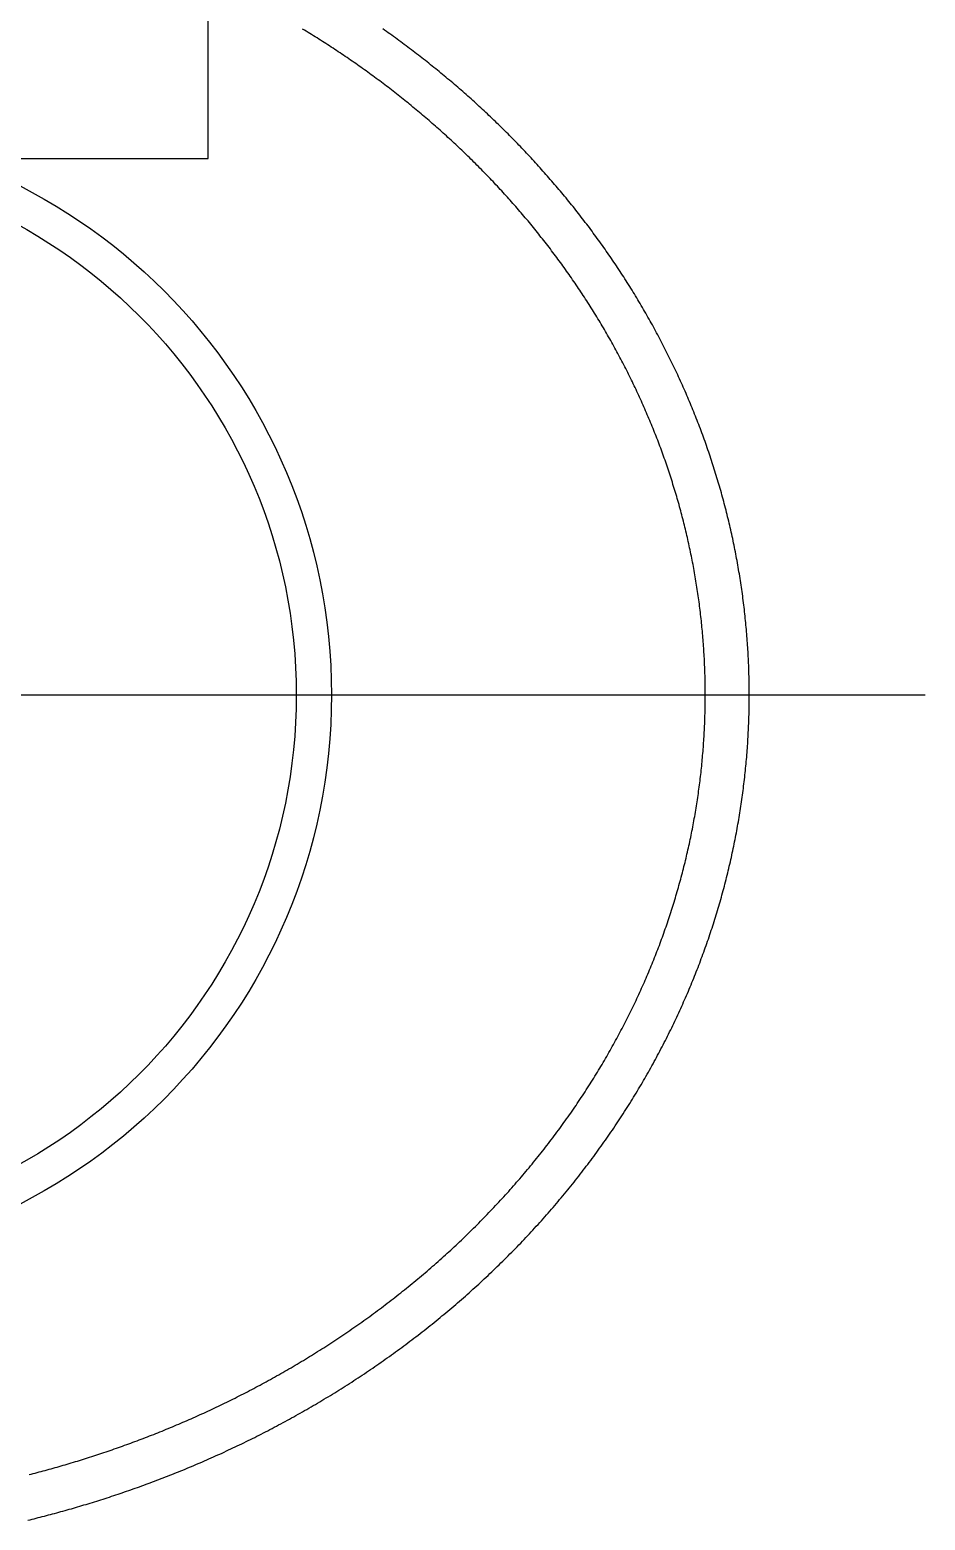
# Model space of a CAD drawing. Extents: x -34 to 70, y -34 to 28.
# Drawn here: x 59.54 to 69.72, y -9.38 to 7.56 of the extents above; entities that cross this region are included whole.
import ezdxf

# ---------------------------------------------------------------- set-up
doc = ezdxf.new("R2010")
doc.units = 0
doc.linetypes.add('CENTER', pattern=[50.8, 31.75, -6.35, 6.35, -6.35])
doc.linetypes.add('DASHED', pattern=[19.05, 12.7, -6.35])
doc.layers.get('0').update_dxf_attribs({"linetype": 'CONTINUOUS'})
doc.layers.add('CENTER', color=1, linetype='CENTER')

msp = doc.modelspace()

# ---------------------------------------------------------------- linework, layer by layer
at = {"color": 3, "linetype": 'DASHED'}
for p, q in [((61.566073, 6.1), (61.566073, 25.2)), ((51.366073, 6.1), (61.566073, 6.1))]:
    msp.add_line(p, q, dxfattribs=at)
at = {"color": 7}
for points in [[(59.516, -9.38434, 0), (59.539, -9.37869, 0), (59.5621, -9.37298, 0), (59.5853, -9.36721, 0), (59.6085, -9.36139, 0), (59.6317, -9.35551, 0), (59.655, -9.34957, 0), (59.6783, -9.34358, 0), (59.7017, -9.33753, 0), (59.7251, -9.33142, 0), (59.7485, -9.32525, 0), (59.772, -9.31903, 0), (59.7955, -9.31275, 0), (59.8191, -9.30641, 0), (59.8427, -9.30002, 0), (59.8663, -9.29356, 0), (59.8899, -9.28705, 0), (59.9136, -9.28048, 0), (59.9374, -9.27385, 0), (59.9611, -9.26716, 0), (59.9849, -9.26041, 0), (60.0087, -9.2536, 0), (60.0326, -9.24673, 0), (60.0565, -9.23981, 0), (60.0804, -9.23282, 0), (60.1043, -9.22577, 0), (60.1283, -9.21866, 0), (60.1523, -9.21149, 0), (60.1763, -9.20426, 0), (60.2004, -9.19697, 0), (60.2244, -9.18962, 0), (60.2485, -9.18221, 0), (60.2727, -9.17473, 0), (60.2968, -9.16719, 0), (60.321, -9.1596, 0), (60.3452, -9.15194, 0), (60.3694, -9.14421, 0), (60.3937, -9.13643, 0), (60.4179, -9.12858, 0), (60.4422, -9.12067, 0), (60.4665, -9.1127, 0), (60.4908, -9.10466, 0), (60.5152, -9.09656, 0), (60.5395, -9.0884, 0), (60.5639, -9.08017, 0), (60.5883, -9.07188, 0), (60.6127, -9.06352, 0), (60.6371, -9.0551, 0), (60.6616, -9.04662, 0), (60.686, -9.03807, 0), (60.7105, -9.02946, 0), (60.735, -9.02078, 0), (60.7595, -9.01205, 0), (60.784, -9.00324, 0), (60.8085, -8.99438, 0), (60.833, -8.98545, 0), (60.8576, -8.97645, 0), (60.8822, -8.9674, 0), (60.9067, -8.95827, 0), (60.9313, -8.94909, 0), (60.9559, -8.93983, 0), (60.9805, -8.93052, 0), (61.0052, -8.92114, 0), (61.0298, -8.91169, 0), (61.0544, -8.90218, 0), (61.0791, -8.8926, 0), (61.1037, -8.88296, 0), (61.1284, -8.87325, 0), (61.1531, -8.86348, 0), (61.1778, -8.85364, 0), (61.2025, -8.84373, 0), (61.2272, -8.83376, 0), (61.2519, -8.82373, 0), (61.2766, -8.81362, 0), (61.3013, -8.80345, 0), (61.3261, -8.79322, 0), (61.3508, -8.78292, 0), (61.3755, -8.77255, 0), (61.4003, -8.76211, 0), (61.425, -8.75161, 0), (61.4498, -8.74104, 0), (61.4746, -8.7304, 0), (61.4993, -8.7197, 0), (61.5241, -8.70893, 0), (61.5489, -8.69809, 0), (61.5736, -8.68718, 0), (61.5984, -8.67621, 0), (61.6232, -8.66517, 0), (61.648, -8.65406, 0), (61.6727, -8.64288, 0), (61.6975, -8.63163, 0), (61.7223, -8.62032, 0), (61.7471, -8.60893, 0), (61.7719, -8.59748, 0), (61.7967, -8.58596, 0), (61.8214, -8.57437, 0), (61.8462, -8.56271, 0), (61.871, -8.55099, 0), (61.8958, -8.53919, 0), (61.9206, -8.52732, 0), (61.9453, -8.51539, 0), (61.9701, -8.50338, 0), (61.9949, -8.49131, 0), (62.0196, -8.47916, 0), (62.0444, -8.46695, 0), (62.0691, -8.45467, 0), (62.0939, -8.44231, 0), (62.1186, -8.42989, 0), (62.1434, -8.41739, 0), (62.1681, -8.40483, 0), (62.1928, -8.39219, 0), (62.2176, -8.37948, 0), (62.2423, -8.36671, 0), (62.267, -8.35386, 0), (62.2917, -8.34094, 0), (62.3164, -8.32795, 0), (62.3411, -8.31489, 0), (62.3658, -8.30175, 0), (62.3904, -8.28855, 0), (62.4151, -8.27527, 0), (62.4397, -8.26192, 0), (62.4644, -8.2485, 0), (62.489, -8.23501, 0), (62.5136, -8.22144, 0), (62.5382, -8.20781, 0), (62.5628, -8.1941, 0), (62.5874, -8.18032, 0), (62.612, -8.16647, 0), (62.6365, -8.15255, 0), (62.661, -8.13856, 0), (62.6856, -8.12449, 0), (62.7101, -8.11036, 0), (62.7345, -8.09615, 0), (62.759, -8.08187, 0), (62.7835, -8.06753, 0), (62.8079, -8.05311, 0), (62.8323, -8.03862, 0), (62.8567, -8.02406, 0), (62.8811, -8.00943, 0), (62.9054, -7.99473, 0), (62.9298, -7.97996, 0), (62.9541, -7.96512, 0), (62.9784, -7.95021, 0), (63.0027, -7.93523, 0), (63.0269, -7.92018, 0), (63.0511, -7.90506, 0), (63.0753, -7.88987, 0), (63.0995, -7.87461, 0), (63.1237, -7.85928, 0), (63.1478, -7.84388, 0), (63.1719, -7.82841, 0), (63.196, -7.81288, 0), (63.22, -7.79727, 0), (63.2441, -7.78159, 0), (63.2681, -7.76585, 0), (63.292, -7.75004, 0), (63.316, -7.73416, 0), (63.3399, -7.71821, 0), (63.3638, -7.70219, 0), (63.3876, -7.6861, 0), (63.4115, -7.66994, 0), (63.4352, -7.65372, 0), (63.459, -7.63743, 0), (63.4827, -7.62107, 0), (63.5064, -7.60464, 0), (63.5301, -7.58814, 0), (63.5537, -7.57158, 0), (63.5773, -7.55495, 0), (63.6009, -7.53825, 0), (63.6244, -7.52148, 0), (63.6479, -7.50465, 0), (63.6714, -7.48774, 0), (63.6948, -7.47077, 0), (63.7182, -7.45374, 0), (63.7415, -7.43663, 0), (63.7649, -7.41946, 0), (63.7881, -7.40223, 0), (63.8114, -7.38492, 0), (63.8346, -7.36755, 0), (63.8577, -7.35011, 0), (63.8808, -7.33261, 0), (63.9039, -7.31504, 0), (63.9269, -7.2974, 0), (63.9499, -7.2797, 0), (63.9729, -7.26193, 0), (63.9958, -7.24409, 0), (64.0187, -7.22619, 0), (64.0415, -7.20822, 0), (64.0643, -7.19019, 0), (64.087, -7.17209, 0), (64.1097, -7.15393, 0), (64.1323, -7.1357, 0), (64.1549, -7.11741, 0), (64.1775, -7.09905, 0), (64.2, -7.08063, 0), (64.2224, -7.06215, 0), (64.2449, -7.04361, 0), (64.2672, -7.025, 0), (64.2895, -7.00633, 0), (64.3118, -6.9876, 0), (64.334, -6.9688, 0), (64.3562, -6.94995, 0), (64.3783, -6.93103, 0), (64.4003, -6.91205, 0), (64.4224, -6.89302, 0), (64.4443, -6.87392, 0), (64.4662, -6.85476, 0), (64.4881, -6.83554, 0), (64.5099, -6.81626, 0), (64.5316, -6.79693, 0), (64.5533, -6.77753, 0), (64.575, -6.75808, 0), (64.5966, -6.73856, 0), (64.6181, -6.71899, 0), (64.6396, -6.69936, 0), (64.661, -6.67968, 0), (64.6823, -6.65993, 0), (64.7037, -6.64013, 0), (64.7249, -6.62028, 0), (64.7461, -6.60037, 0), (64.7672, -6.5804, 0), (64.7883, -6.56037, 0), (64.8093, -6.54029, 0), (64.8303, -6.52016, 0), (64.8512, -6.49997, 0), (64.872, -6.47972, 0), (64.8928, -6.45943, 0), (64.9135, -6.43907, 0), (64.9342, -6.41867, 0), (64.9548, -6.39821, 0), (64.9753, -6.3777, 0), (64.9958, -6.35713, 0), (65.0162, -6.33651, 0), (65.0366, -6.31584, 0), (65.0568, -6.29512, 0), (65.0771, -6.27435, 0), (65.0972, -6.25353, 0), (65.1173, -6.23265, 0), (65.1373, -6.21172, 0), (65.1573, -6.19075, 0), (65.1772, -6.16972, 0), (65.197, -6.14864, 0), (65.2167, -6.12752, 0), (65.2364, -6.10634, 0), (65.2561, -6.08512, 0), (65.2756, -6.06385, 0), (65.2951, -6.04253, 0), (65.3145, -6.02116, 0), (65.3339, -5.99974, 0), (65.3531, -5.97828, 0), (65.3723, -5.95677, 0), (65.3915, -5.93522, 0), (65.4105, -5.91362, 0), (65.4295, -5.89197, 0), (65.4484, -5.87029, 0), (65.4673, -5.84855, 0), (65.4861, -5.82678, 0), (65.5048, -5.80496, 0), (65.5234, -5.7831, 0), (65.542, -5.7612, 0), (65.5604, -5.73925, 0), (65.5789, -5.71726, 0), (65.5972, -5.69524, 0), (65.6155, -5.67317, 0), (65.6336, -5.65106, 0), (65.6518, -5.62891, 0), (65.6698, -5.60672, 0), (65.6878, -5.58449, 0), (65.7057, -5.56223, 0), (65.7235, -5.53992, 0), (65.7412, -5.51758, 0), (65.7589, -5.4952, 0), (65.7765, -5.47278, 0), (65.794, -5.45033, 0), (65.8115, -5.42784, 0), (65.8288, -5.40531, 0), (65.8461, -5.38275, 0), (65.8633, -5.36015, 0), (65.8805, -5.33752, 0), (65.8975, -5.31485, 0), (65.9145, -5.29215, 0), (65.9314, -5.26942, 0), (65.9482, -5.24665, 0), (65.965, -5.22385, 0), (65.9816, -5.20102, 0), (65.9982, -5.17816, 0), (66.0147, -5.15526, 0), (66.0312, -5.13234, 0), (66.0475, -5.10938, 0), (66.0638, -5.08639, 0), (66.08, -5.06338, 0), (66.0961, -5.04033, 0), (66.1122, -5.01725, 0), (66.1281, -4.99415, 0), (66.144, -4.97102, 0), (66.1598, -4.94786, 0), (66.1755, -4.92467, 0), (66.1911, -4.90145, 0), (66.2067, -4.87821, 0), (66.2222, -4.85494, 0), (66.2376, -4.83165, 0), (66.2529, -4.80833, 0), (66.2681, -4.78498, 0), (66.2832, -4.76161, 0), (66.2983, -4.73822, 0), (66.3133, -4.7148, 0), (66.3282, -4.69136, 0), (66.343, -4.66789, 0), (66.3577, -4.6444, 0), (66.3724, -4.62089, 0), (66.3869, -4.59735, 0), (66.4014, -4.57378, 0), (66.4158, -4.5502, 0), (66.4302, -4.52658, 0), (66.4444, -4.50295, 0), (66.4586, -4.47929, 0), (66.4727, -4.45561, 0), (66.4867, -4.4319, 0), (66.5006, -4.40817, 0), (66.5144, -4.38442, 0), (66.5282, -4.36065, 0), (66.5419, -4.33685, 0), (66.5555, -4.31303, 0), (66.569, -4.28919, 0), (66.5824, -4.26533, 0), (66.5958, -4.24145, 0), (66.6091, -4.21754, 0), (66.6223, -4.19361, 0), (66.6354, -4.16967, 0), (66.6484, -4.1457, 0), (66.6614, -4.12171, 0), (66.6743, -4.0977, 0), (66.6871, -4.07366, 0), (66.6998, -4.04961, 0), (66.7124, -4.02554, 0), (66.725, -4.00145, 0), (66.7375, -3.97734, 0), (66.7499, -3.95321, 0), (66.7622, -3.92905, 0), (66.7744, -3.90488, 0), (66.7866, -3.8807, 0), (66.7986, -3.85649, 0), (66.8106, -3.83226, 0), (66.8225, -3.80801, 0), (66.8344, -3.78375, 0), (66.8461, -3.75947, 0), (66.8578, -3.73517, 0), (66.8694, -3.71085, 0), (66.8809, -3.68651, 0), (66.8923, -3.66216, 0), (66.9037, -3.63779, 0), (66.915, -3.6134, 0), (66.9262, -3.58899, 0), (66.9373, -3.56457, 0), (66.9483, -3.54013, 0), (66.9593, -3.51568, 0), (66.9701, -3.4912, 0), (66.9809, -3.46671, 0), (66.9916, -3.44221, 0), (67.0023, -3.41769, 0), (67.0128, -3.39315, 0), (67.0233, -3.3686, 0), (67.0337, -3.34404, 0), (67.044, -3.31945, 0), (67.0542, -3.29486, 0), (67.0644, -3.27024, 0), (67.0745, -3.24562, 0), (67.0845, -3.22098, 0), (67.0944, -3.19632, 0), (67.1042, -3.17165, 0), (67.114, -3.14697, 0), (67.1236, -3.12227, 0), (67.1332, -3.09756, 0), (67.1427, -3.07283, 0), (67.1522, -3.0481, 0), (67.1615, -3.02334, 0), (67.1708, -2.99858, 0), (67.18, -2.9738, 0), (67.1891, -2.94901, 0), (67.1982, -2.9242, 0), (67.2071, -2.89939, 0), (67.216, -2.87456, 0), (67.2248, -2.84972, 0), (67.2335, -2.82486, 0), (67.2422, -2.8, 0), (67.2508, -2.77512, 0), (67.2592, -2.75023, 0), (67.2676, -2.72532, 0), (67.276, -2.70041, 0), (67.2842, -2.67548, 0), (67.2924, -2.65055, 0), (67.3005, -2.6256, 0), (67.3085, -2.60064, 0), (67.3164, -2.57567, 0), (67.3243, -2.55069, 0), (67.3321, -2.5257, 0), (67.3398, -2.5007, 0), (67.3474, -2.47568, 0), (67.3549, -2.45066, 0), (67.3624, -2.42563, 0), (67.3698, -2.40058, 0), (67.3771, -2.37553, 0), (67.3843, -2.35047, 0), (67.3914, -2.3254, 0), (67.3985, -2.30031, 0), (67.4055, -2.27522, 0), (67.4124, -2.25012, 0), (67.4192, -2.22501, 0), (67.426, -2.1999, 0), (67.4326, -2.17477, 0), (67.4392, -2.14963, 0), (67.4458, -2.12449, 0), (67.4522, -2.09934, 0), (67.4586, -2.07418, 0), (67.4648, -2.04901, 0), (67.471, -2.02383, 0), (67.4772, -1.99864, 0), (67.4832, -1.97345, 0), (67.4892, -1.94825, 0), (67.4951, -1.92304, 0), (67.5009, -1.89783, 0), (67.5066, -1.87261, 0), (67.5123, -1.84738, 0), (67.5179, -1.82214, 0), (67.5234, -1.7969, 0), (67.5288, -1.77165, 0), (67.5341, -1.7464, 0), (67.5394, -1.72113, 0), (67.5446, -1.69586, 0), (67.5497, -1.67059, 0), (67.5547, -1.64531, 0), (67.5597, -1.62002, 0), (67.5646, -1.59473, 0), (67.5694, -1.56943, 0), (67.5741, -1.54413, 0), (67.5787, -1.51882, 0), (67.5833, -1.4935, 0), (67.5878, -1.46818, 0), (67.5922, -1.44286, 0), (67.5965, -1.41752, 0), (67.6008, -1.39219, 0), (67.605, -1.36685, 0), (67.6091, -1.3415, 0), (67.6131, -1.31615, 0), (67.6171, -1.29079, 0), (67.6209, -1.26543, 0), (67.6247, -1.24007, 0), (67.6284, -1.2147, 0), (67.6321, -1.18932, 0), (67.6356, -1.16394, 0), (67.6391, -1.13856, 0), (67.6425, -1.11318, 0), (67.6459, -1.08778, 0), (67.6491, -1.06239, 0), (67.6523, -1.03699, 0), (67.6554, -1.01159, 0), (67.6584, -0.986185, 0), (67.6613, -0.960777, 0), (67.6642, -0.935365, 0), (67.667, -0.909949, 0), (67.6697, -0.884531, 0), (67.6723, -0.859109, 0), (67.6749, -0.833684, 0), (67.6774, -0.808257, 0), (67.6798, -0.782826, 0), (67.6821, -0.757393, 0), (67.6843, -0.731958, 0), (67.6865, -0.70652, 0), (67.6886, -0.681079, 0), (67.6906, -0.655637, 0), (67.6926, -0.630192, 0), (67.6944, -0.604745, 0), (67.6962, -0.579296, 0), (67.6979, -0.553845, 0), (67.6995, -0.528392, 0), (67.7011, -0.502937, 0), (67.7026, -0.477481, 0), (67.704, -0.452024, 0), (67.7053, -0.426565, 0), (67.7066, -0.401104, 0), (67.7077, -0.375643, 0), (67.7088, -0.35018, 0), (67.7098, -0.324717, 0), (67.7108, -0.299252, 0), (67.7116, -0.273787, 0), (67.7124, -0.248321, 0), (67.7131, -0.222854, 0), (67.7138, -0.197386, 0), (67.7143, -0.171917, 0), (67.7148, -0.146446, 0), (67.7152, -0.120975, 0), (67.7155, -0.095502, 0), (67.7158, -0.070029, 0), (67.7159, -0.044556, 0), (67.716, -0.019082, 0), (67.7161, 0.006392, 0), (67.716, 0.031865, 0), (67.7159, 0.057339, 0), (67.7157, 0.082812, 0), (67.7154, 0.108284, 0), (67.715, 0.133755, 0), (67.7146, 0.159225, 0), (67.714, 0.184694, 0), (67.7134, 0.210162, 0), (67.7128, 0.235628, 0), (67.712, 0.261091, 0), (67.7112, 0.286553, 0), (67.7103, 0.312013, 0), (67.7093, 0.33747, 0), (67.7083, 0.362925, 0), (67.7071, 0.388377, 0), (67.7059, 0.413826, 0), (67.7046, 0.439271, 0), (67.7033, 0.464713, 0), (67.7018, 0.490152, 0), (67.7003, 0.515587, 0), (67.6987, 0.541018, 0), (67.697, 0.566444, 0), (67.6953, 0.591867, 0), (67.6935, 0.617285, 0), (67.6916, 0.642698, 0), (67.6896, 0.668106, 0), (67.6876, 0.693509, 0), (67.6854, 0.718907, 0), (67.6832, 0.744299, 0), (67.6809, 0.769686, 0), (67.6786, 0.795066, 0), (67.6761, 0.820441, 0), (67.6736, 0.845809, 0), (67.6711, 0.871171, 0), (67.6684, 0.896526, 0), (67.6657, 0.921874, 0), (67.6628, 0.947216, 0), (67.66, 0.97255, 0), (67.657, 0.997876, 0), (67.6539, 1.0232, 0), (67.6508, 1.04851, 0), (67.6476, 1.07381, 0), (67.6444, 1.0991, 0), (67.641, 1.12439, 0), (67.6376, 1.14967, 0), (67.6341, 1.17494, 0), (67.6305, 1.2002, 0), (67.6269, 1.22545, 0), (67.6231, 1.25069, 0), (67.6193, 1.27592, 0), (67.6154, 1.30115, 0), (67.6115, 1.32636, 0), (67.6075, 1.35156, 0), (67.6033, 1.37675, 0), (67.5992, 1.40193, 0), (67.5949, 1.4271, 0), (67.5906, 1.45226, 0), (67.5862, 1.47741, 0), (67.5817, 1.50254, 0), (67.5771, 1.52766, 0), (67.5725, 1.55277, 0), (67.5678, 1.57787, 0), (67.563, 1.60295, 0), (67.5581, 1.62802, 0), (67.5532, 1.65308, 0), (67.5482, 1.67812, 0), (67.5431, 1.70315, 0), (67.5379, 1.72817, 0), (67.5327, 1.75317, 0), (67.5274, 1.77816, 0), (67.522, 1.80313, 0), (67.5165, 1.82809, 0), (67.511, 1.85303, 0), (67.5054, 1.87796, 0), (67.4997, 1.90287, 0), (67.4939, 1.92776, 0), (67.4881, 1.95264, 0), (67.4822, 1.97751, 0), (67.4762, 2.00235, 0), (67.4702, 2.02718, 0), (67.464, 2.05199, 0), (67.4578, 2.07679, 0), (67.4516, 2.10156, 0), (67.4452, 2.12632, 0), (67.4388, 2.15106, 0), (67.4323, 2.17579, 0), (67.4258, 2.20049, 0), (67.4191, 2.22517, 0), (67.4124, 2.24984, 0), (67.4056, 2.27449, 0), (67.3988, 2.29911, 0), (67.3918, 2.32372, 0), (67.3848, 2.34831, 0), (67.3778, 2.37288, 0), (67.3706, 2.39743, 0), (67.3634, 2.42195, 0), (67.3561, 2.44646, 0), (67.3488, 2.47094, 0), (67.3413, 2.49541, 0), (67.3338, 2.51985, 0), (67.3263, 2.54427, 0), (67.3186, 2.56866, 0), (67.3109, 2.59304, 0), (67.3031, 2.61739, 0), (67.2952, 2.64172, 0), (67.2873, 2.66603, 0), (67.2793, 2.69031, 0), (67.2712, 2.71457, 0), (67.2631, 2.73881, 0), (67.2549, 2.76302, 0), (67.2466, 2.78721, 0), (67.2382, 2.81137, 0), (67.2298, 2.83551, 0), (67.2213, 2.85963, 0), (67.2128, 2.88372, 0), (67.2041, 2.90778, 0), (67.1954, 2.93182, 0), (67.1866, 2.95583, 0), (67.1778, 2.97982, 0), (67.1689, 3.00377, 0), (67.1599, 3.02771, 0), (67.1508, 3.05161, 0), (67.1417, 3.07549, 0), (67.1325, 3.09934, 0), (67.1233, 3.12317, 0), (67.1139, 3.14696, 0), (67.1045, 3.17073, 0), (67.0951, 3.19447, 0), (67.0855, 3.21819, 0), (67.076, 3.24187, 0), (67.0663, 3.26553, 0), (67.0566, 3.28915, 0), (67.0468, 3.31275, 0), (67.0369, 3.33632, 0), (67.027, 3.35986, 0), (67.017, 3.38337, 0), (67.0069, 3.40685, 0), (66.9968, 3.4303, 0), (66.9866, 3.45372, 0), (66.9763, 3.47711, 0), (66.966, 3.50047, 0), (66.9556, 3.52379, 0), (66.9451, 3.54709, 0), (66.9346, 3.57036, 0), (66.924, 3.59359, 0), (66.9133, 3.6168, 0), (66.9026, 3.63997, 0), (66.8918, 3.66311, 0), (66.881, 3.68621, 0), (66.8701, 3.70929, 0), (66.8591, 3.73233, 0), (66.8481, 3.75534, 0), (66.837, 3.77832, 0), (66.8258, 3.80126, 0), (66.8146, 3.82417, 0), (66.8033, 3.84705, 0), (66.7919, 3.86989, 0), (66.7805, 3.8927, 0), (66.769, 3.91547, 0), (66.7575, 3.93821, 0), (66.7459, 3.96092, 0), (66.7342, 3.98359, 0), (66.7225, 4.00622, 0), (66.7107, 4.02882, 0), (66.6988, 4.05139, 0), (66.6869, 4.07392, 0), (66.6749, 4.09641, 0), (66.6629, 4.11887, 0), (66.6508, 4.14129, 0), (66.6387, 4.16368, 0), (66.6264, 4.18603, 0), (66.6142, 4.20834, 0), (66.6018, 4.23062, 0), (66.5894, 4.25285, 0), (66.577, 4.27505, 0), (66.5645, 4.29722, 0), (66.5519, 4.31934, 0), (66.5393, 4.34143, 0), (66.5266, 4.36348, 0), (66.5138, 4.38549, 0), (66.501, 4.40746, 0), (66.4881, 4.42939, 0), (66.4752, 4.45128, 0), (66.4622, 4.47313, 0), (66.4492, 4.49495, 0), (66.4361, 4.51672, 0), (66.423, 4.53846, 0), (66.4098, 4.56016, 0), (66.3965, 4.58181, 0), (66.3832, 4.60343, 0), (66.3698, 4.62501, 0), (66.3564, 4.64655, 0), (66.3429, 4.66805, 0), (66.3293, 4.68951, 0), (66.3157, 4.71093, 0), (66.3021, 4.73231, 0), (66.2884, 4.75365, 0), (66.2746, 4.77495, 0), (66.2608, 4.79621, 0), (66.2469, 4.81743, 0), (66.233, 4.83861, 0), (66.219, 4.85975, 0), (66.205, 4.88085, 0), (66.1909, 4.9019, 0), (66.1767, 4.92292, 0), (66.1625, 4.9439, 0), (66.1483, 4.96484, 0), (66.134, 4.98573, 0), (66.1196, 5.00659, 0), (66.1052, 5.0274, 0), (66.0907, 5.04818, 0), (66.0762, 5.06891, 0), (66.0616, 5.0896, 0), (66.047, 5.11025, 0), (66.0323, 5.13086, 0), (66.0176, 5.15143, 0), (66.0028, 5.17196, 0), (65.988, 5.19245, 0), (65.9731, 5.21289, 0), (65.9582, 5.23329, 0), (65.9432, 5.25365, 0), (65.9281, 5.27397, 0), (65.9131, 5.29425, 0), (65.8979, 5.31449, 0), (65.8827, 5.33468, 0), (65.8675, 5.35484, 0), (65.8522, 5.37495, 0), (65.8369, 5.39501, 0), (65.8215, 5.41504, 0), (65.806, 5.43502, 0), (65.7905, 5.45497, 0), (65.775, 5.47487, 0), (65.7594, 5.49472, 0), (65.7438, 5.51454, 0), (65.7281, 5.53431, 0), (65.7123, 5.55404, 0), (65.6966, 5.57372, 0), (65.6807, 5.59337, 0), (65.6648, 5.61297, 0), (65.6489, 5.63253, 0), (65.6329, 5.65204, 0), (65.6169, 5.67152, 0), (65.6008, 5.69095, 0), (65.5847, 5.71034, 0), (65.5685, 5.72968, 0), (65.5523, 5.74898, 0), (65.5361, 5.76825, 0), (65.5197, 5.78746, 0), (65.5034, 5.80664, 0), (65.487, 5.82577, 0), (65.4705, 5.84486, 0), (65.454, 5.86391, 0), (65.4375, 5.88292, 0), (65.4209, 5.90188, 0), (65.4042, 5.9208, 0), (65.3875, 5.93968, 0), (65.3708, 5.95851, 0), (65.354, 5.9773, 0), (65.3372, 5.99605, 0), (65.3203, 6.01475, 0), (65.3034, 6.03341, 0), (65.2864, 6.05203, 0), (65.2694, 6.07061, 0), (65.2524, 6.08914, 0), (65.2353, 6.10763, 0), (65.2181, 6.12607, 0), (65.2009, 6.14448, 0), (65.1837, 6.16284, 0), (65.1664, 6.18115, 0), (65.1491, 6.19942, 0), (65.1317, 6.21765, 0), (65.1143, 6.23584, 0), (65.0968, 6.25398, 0), (65.0793, 6.27208, 0), (65.0618, 6.29013, 0), (65.0442, 6.30814, 0), (65.0266, 6.32611, 0), (65.0089, 6.34403, 0), (64.9912, 6.36191, 0), (64.9734, 6.37975, 0), (64.9556, 6.39754, 0), (64.9377, 6.41529, 0), (64.9198, 6.43299, 0), (64.9019, 6.45065, 0), (64.8839, 6.46826, 0), (64.8659, 6.48584, 0), (64.8479, 6.50336, 0), (64.8297, 6.52085, 0), (64.8116, 6.53828, 0), (64.7934, 6.55568, 0), (64.7752, 6.57303, 0), (64.7569, 6.59034, 0), (64.7386, 6.6076, 0), (64.7203, 6.62481, 0), (64.7019, 6.64199, 0), (64.6834, 6.65911, 0), (64.6649, 6.6762, 0), (64.6464, 6.69324, 0), (64.6279, 6.71023, 0), (64.6093, 6.72718, 0), (64.5906, 6.74409, 0), (64.572, 6.76095, 0), (64.5532, 6.77776, 0), (64.5345, 6.79453, 0), (64.5157, 6.81126, 0), (64.4969, 6.82794, 0), (64.478, 6.84457, 0), (64.4591, 6.86116, 0), (64.4401, 6.87771, 0), (64.4211, 6.89421, 0), (64.4021, 6.91067, 0), (64.383, 6.92708, 0), (64.3639, 6.94344, 0), (64.3448, 6.95976, 0), (64.3256, 6.97603, 0), (64.3063, 6.99226, 0), (64.2871, 7.00844, 0), (64.2678, 7.02458, 0), (64.2484, 7.04067, 0), (64.2291, 7.05672, 0), (64.2097, 7.07272, 0), (64.1902, 7.08868, 0), (64.1707, 7.10459, 0), (64.1512, 7.12045, 0), (64.1316, 7.13627, 0), (64.112, 7.15204, 0), (64.0924, 7.16777, 0), (64.0727, 7.18345, 0), (64.053, 7.19908, 0), (64.0333, 7.21467, 0), (64.0135, 7.23021, 0), (63.9937, 7.24571, 0), (63.9739, 7.26116, 0), (63.954, 7.27656, 0), (63.9341, 7.29192, 0), (63.9141, 7.30723, 0), (63.8941, 7.3225, 0), (63.8741, 7.33772, 0), (63.854, 7.35289, 0), (63.8339, 7.36802, 0), (63.8138, 7.3831, 0), (63.7937, 7.39813, 0), (63.7735, 7.41312, 0), (63.7532, 7.42806, 0), (63.733, 7.44296, 0), (63.7127, 7.45781, 0), (63.6924, 7.47261, 0), (63.672, 7.48736, 0), (63.6516, 7.50207, 0), (63.6312, 7.51673, 0), (63.6107, 7.53135, 0), (63.5902, 7.54591, 0), (63.5697, 7.56044, 0), (63.5491, 7.57491, 0)], [(59.5309, -8.86522, 0), (59.5533, -8.85947, 0), (59.5758, -8.85366, 0), (59.5982, -8.84779, 0), (59.6207, -8.84187, 0), (59.6433, -8.8359, 0), (59.6659, -8.82987, 0), (59.6885, -8.82378, 0), (59.7111, -8.81764, 0), (59.7338, -8.81145, 0), (59.7565, -8.80519, 0), (59.7793, -8.79888, 0), (59.802, -8.79252, 0), (59.8248, -8.7861, 0), (59.8477, -8.77962, 0), (59.8706, -8.77308, 0), (59.8935, -8.76649, 0), (59.9164, -8.75984, 0), (59.9393, -8.75313, 0), (59.9623, -8.74636, 0), (59.9853, -8.73954, 0), (60.0084, -8.73266, 0), (60.0314, -8.72572, 0), (60.0545, -8.71872, 0), (60.0776, -8.71167, 0), (60.1008, -8.70455, 0), (60.1239, -8.69738, 0), (60.1471, -8.69014, 0), (60.1703, -8.68285, 0), (60.1935, -8.6755, 0), (60.2168, -8.66809, 0), (60.24, -8.66062, 0), (60.2633, -8.65309, 0), (60.2866, -8.6455, 0), (60.3099, -8.63785, 0), (60.3333, -8.63013, 0), (60.3566, -8.62236, 0), (60.38, -8.61453, 0), (60.4034, -8.60663, 0), (60.4268, -8.59868, 0), (60.4502, -8.59066, 0), (60.4736, -8.58258, 0), (60.4971, -8.57444, 0), (60.5206, -8.56624, 0), (60.544, -8.55798, 0), (60.5675, -8.54966, 0), (60.591, -8.54128, 0), (60.6145, -8.53283, 0), (60.6381, -8.52433, 0), (60.6616, -8.51576, 0), (60.6851, -8.50714, 0), (60.7087, -8.49845, 0), (60.7323, -8.4897, 0), (60.7559, -8.48089, 0), (60.7795, -8.47201, 0), (60.8031, -8.46308, 0), (60.8267, -8.45408, 0), (60.8503, -8.44502, 0), (60.8739, -8.4359, 0), (60.8976, -8.42672, 0), (60.9212, -8.41747, 0), (60.9449, -8.40816, 0), (60.9685, -8.39879, 0), (60.9922, -8.38936, 0), (61.0159, -8.37986, 0), (61.0396, -8.3703, 0), (61.0633, -8.36068, 0), (61.0869, -8.35099, 0), (61.1106, -8.34124, 0), (61.1344, -8.33143, 0), (61.1581, -8.32155, 0), (61.1818, -8.31161, 0), (61.2055, -8.30161, 0), (61.2292, -8.29154, 0), (61.253, -8.28141, 0), (61.2767, -8.27122, 0), (61.3004, -8.26096, 0), (61.3242, -8.25063, 0), (61.3479, -8.24025, 0), (61.3716, -8.22979, 0), (61.3954, -8.21928, 0), (61.4191, -8.2087, 0), (61.4429, -8.19805, 0), (61.4666, -8.18734, 0), (61.4904, -8.17656, 0), (61.5141, -8.16572, 0), (61.5379, -8.15482, 0), (61.5616, -8.14384, 0), (61.5853, -8.13281, 0), (61.6091, -8.12171, 0), (61.6328, -8.11054, 0), (61.6566, -8.0993, 0), (61.6803, -8.088, 0), (61.704, -8.07664, 0), (61.7278, -8.06521, 0), (61.7515, -8.05371, 0), (61.7752, -8.04214, 0), (61.7989, -8.03051, 0), (61.8226, -8.01882, 0), (61.8463, -8.00705, 0), (61.87, -7.99522, 0), (61.8937, -7.98333, 0), (61.9174, -7.97136, 0), (61.9411, -7.95933, 0), (61.9648, -7.94723, 0), (61.9885, -7.93507, 0), (62.0121, -7.92284, 0), (62.0358, -7.91053, 0), (62.0594, -7.89817, 0), (62.0831, -7.88573, 0), (62.1067, -7.87323, 0), (62.1303, -7.86066, 0), (62.1539, -7.84802, 0), (62.1775, -7.83531, 0), (62.2011, -7.82254, 0), (62.2247, -7.80969, 0), (62.2483, -7.79678, 0), (62.2718, -7.7838, 0), (62.2954, -7.77075, 0), (62.3189, -7.75763, 0), (62.3424, -7.74445, 0), (62.3659, -7.7312, 0), (62.3894, -7.71788, 0), (62.4129, -7.70449, 0), (62.4363, -7.69104, 0), (62.4598, -7.67752, 0), (62.4832, -7.66393, 0), (62.5066, -7.65027, 0), (62.53, -7.63655, 0), (62.5533, -7.62276, 0), (62.5767, -7.6089, 0), (62.6, -7.59498, 0), (62.6233, -7.58099, 0), (62.6466, -7.56693, 0), (62.6699, -7.5528, 0), (62.6931, -7.53861, 0), (62.7164, -7.52436, 0), (62.7396, -7.51004, 0), (62.7628, -7.49565, 0), (62.7859, -7.48119, 0), (62.8091, -7.46667, 0), (62.8322, -7.45208, 0), (62.8553, -7.43743, 0), (62.8783, -7.42271, 0), (62.9014, -7.40793, 0), (62.9244, -7.39308, 0), (62.9474, -7.37817, 0), (62.9703, -7.36319, 0), (62.9933, -7.34814, 0), (63.0162, -7.33303, 0), (63.039, -7.31786, 0), (63.0619, -7.30262, 0), (63.0847, -7.28732, 0), (63.1075, -7.27195, 0), (63.1303, -7.25651, 0), (63.153, -7.24102, 0), (63.1757, -7.22545, 0), (63.1983, -7.20983, 0), (63.221, -7.19414, 0), (63.2436, -7.17838, 0), (63.2662, -7.16256, 0), (63.2887, -7.14668, 0), (63.3112, -7.13073, 0), (63.3337, -7.11472, 0), (63.3561, -7.09865, 0), (63.3785, -7.08251, 0), (63.4009, -7.06631, 0), (63.4232, -7.05005, 0), (63.4455, -7.03372, 0), (63.4677, -7.01733, 0), (63.4899, -7.00088, 0), (63.5121, -6.98436, 0), (63.5343, -6.96778, 0), (63.5564, -6.95114, 0), (63.5784, -6.93444, 0), (63.6004, -6.91767, 0), (63.6224, -6.90084, 0), (63.6444, -6.88395, 0), (63.6663, -6.86699, 0), (63.6881, -6.84998, 0), (63.7099, -6.8329, 0), (63.7317, -6.81576, 0), (63.7534, -6.79856, 0), (63.7751, -6.7813, 0), (63.7967, -6.76397, 0), (63.8183, -6.74659, 0), (63.8399, -6.72915, 0), (63.8614, -6.71164, 0), (63.8829, -6.69408, 0), (63.9043, -6.67646, 0), (63.9256, -6.65878, 0), (63.9469, -6.64104, 0), (63.9682, -6.62324, 0), (63.9894, -6.60538, 0), (64.0106, -6.58747, 0), (64.0317, -6.56949, 0), (64.0528, -6.55146, 0), (64.0738, -6.53338, 0), (64.0948, -6.51523, 0), (64.1157, -6.49703, 0), (64.1366, -6.47878, 0), (64.1574, -6.46047, 0), (64.1782, -6.4421, 0), (64.1989, -6.42367, 0), (64.2196, -6.4052, 0), (64.2402, -6.38666, 0), (64.2608, -6.36808, 0), (64.2813, -6.34944, 0), (64.3018, -6.33074, 0), (64.3222, -6.31199, 0), (64.3425, -6.29319, 0), (64.3628, -6.27434, 0), (64.383, -6.25543, 0), (64.4032, -6.23647, 0), (64.4233, -6.21746, 0), (64.4434, -6.19839, 0), (64.4634, -6.17928, 0), (64.4834, -6.16011, 0), (64.5033, -6.14089, 0), (64.5231, -6.12162, 0), (64.5429, -6.1023, 0), (64.5626, -6.08293, 0), (64.5823, -6.06351, 0), (64.6019, -6.04404, 0), (64.6214, -6.02453, 0), (64.6409, -6.00496, 0), (64.6603, -5.98534, 0), (64.6796, -5.96568, 0), (64.6989, -5.94597, 0), (64.7182, -5.92621, 0), (64.7373, -5.9064, 0), (64.7565, -5.88654, 0), (64.7755, -5.86664, 0), (64.7945, -5.84669, 0), (64.8134, -5.8267, 0), (64.8322, -5.80666, 0), (64.851, -5.78657, 0), (64.8697, -5.76644, 0), (64.8884, -5.74626, 0), (64.907, -5.72604, 0), (64.9255, -5.70577, 0), (64.944, -5.68546, 0), (64.9624, -5.6651, 0), (64.9807, -5.6447, 0), (64.9989, -5.62426, 0), (65.0171, -5.60378, 0), (65.0352, -5.58326, 0), (65.0533, -5.56269, 0), (65.0712, -5.54209, 0), (65.0891, -5.52144, 0), (65.107, -5.50075, 0), (65.1247, -5.48003, 0), (65.1424, -5.45926, 0), (65.1601, -5.43846, 0), (65.1776, -5.41761, 0), (65.1951, -5.39673, 0), (65.2125, -5.37582, 0), (65.2299, -5.35486, 0), (65.2471, -5.33387, 0), (65.2643, -5.31284, 0), (65.2815, -5.29177, 0), (65.2985, -5.27067, 0), (65.3155, -5.24953, 0), (65.3324, -5.22836, 0), (65.3493, -5.20715, 0), (65.366, -5.18591, 0), (65.3827, -5.16464, 0), (65.3994, -5.14333, 0), (65.4159, -5.12199, 0), (65.4324, -5.10061, 0), (65.4488, -5.07921, 0), (65.4651, -5.05777, 0), (65.4814, -5.0363, 0), (65.4976, -5.0148, 0), (65.5137, -4.99326, 0), (65.5297, -4.9717, 0), (65.5457, -4.95011, 0), (65.5616, -4.92848, 0), (65.5774, -4.90683, 0), (65.5931, -4.88515, 0), (65.6088, -4.86344, 0), (65.6243, -4.8417, 0), (65.6398, -4.81994, 0), (65.6553, -4.79814, 0), (65.6706, -4.77632, 0), (65.6859, -4.75448, 0), (65.7011, -4.7326, 0), (65.7162, -4.7107, 0), (65.7313, -4.68878, 0), (65.7462, -4.66683, 0), (65.7611, -4.64486, 0), (65.7759, -4.62286, 0), (65.7907, -4.60083, 0), (65.8053, -4.57879, 0), (65.8199, -4.55672, 0), (65.8344, -4.53463, 0), (65.8488, -4.51251, 0), (65.8632, -4.49038, 0), (65.8775, -4.46822, 0), (65.8916, -4.44604, 0), (65.9057, -4.42384, 0), (65.9198, -4.40161, 0), (65.9337, -4.37937, 0), (65.9476, -4.3571, 0), (65.9614, -4.33481, 0), (65.9751, -4.3125, 0), (65.9888, -4.29017, 0), (66.0023, -4.26782, 0), (66.0158, -4.24545, 0), (66.0292, -4.22305, 0), (66.0426, -4.20064, 0), (66.0558, -4.1782, 0), (66.069, -4.15574, 0), (66.0821, -4.13327, 0), (66.0951, -4.11077, 0), (66.1081, -4.08826, 0), (66.1209, -4.06572, 0), (66.1337, -4.04316, 0), (66.1464, -4.02059, 0), (66.1591, -3.99799, 0), (66.1716, -3.97538, 0), (66.1841, -3.95275, 0), (66.1965, -3.9301, 0), (66.2089, -3.90743, 0), (66.2211, -3.88474, 0), (66.2333, -3.86203, 0), (66.2454, -3.83931, 0), (66.2574, -3.81656, 0), (66.2694, -3.7938, 0), (66.2812, -3.77102, 0), (66.293, -3.74823, 0), (66.3048, -3.72541, 0), (66.3164, -3.70258, 0), (66.328, -3.67974, 0), (66.3395, -3.65687, 0), (66.3509, -3.63399, 0), (66.3622, -3.61109, 0), (66.3735, -3.58818, 0), (66.3846, -3.56525, 0), (66.3958, -3.5423, 0), (66.4068, -3.51934, 0), (66.4177, -3.49636, 0), (66.4286, -3.47337, 0), (66.4394, -3.45036, 0), (66.4501, -3.42733, 0), (66.4608, -3.40429, 0), (66.4714, -3.38124, 0), (66.4819, -3.35817, 0), (66.4923, -3.33509, 0), (66.5026, -3.31199, 0), (66.5129, -3.28888, 0), (66.5231, -3.26575, 0), (66.5332, -3.24261, 0), (66.5432, -3.21946, 0), (66.5532, -3.19629, 0), (66.5631, -3.17311, 0), (66.5729, -3.14991, 0), (66.5826, -3.1267, 0), (66.5923, -3.10348, 0), (66.6019, -3.08025, 0), (66.6114, -3.057, 0), (66.6208, -3.03374, 0), (66.6302, -3.01047, 0), (66.6395, -2.98719, 0), (66.6487, -2.96389, 0), (66.6578, -2.94058, 0), (66.6669, -2.91726, 0), (66.6759, -2.89393, 0), (66.6848, -2.87059, 0), (66.6936, -2.84723, 0), (66.7023, -2.82387, 0), (66.711, -2.80049, 0), (66.7196, -2.7771, 0), (66.7282, -2.7537, 0), (66.7366, -2.73029, 0), (66.745, -2.70687, 0), (66.7533, -2.68343, 0), (66.7615, -2.65999, 0), (66.7697, -2.63654, 0), (66.7777, -2.61307, 0), (66.7857, -2.5896, 0), (66.7937, -2.56611, 0), (66.8015, -2.54262, 0), (66.8093, -2.51911, 0), (66.817, -2.4956, 0), (66.8246, -2.47207, 0), (66.8322, -2.44854, 0), (66.8397, -2.425, 0), (66.8471, -2.40145, 0), (66.8544, -2.37788, 0), (66.8617, -2.35431, 0), (66.8688, -2.33074, 0), (66.876, -2.30715, 0), (66.883, -2.28355, 0), (66.8899, -2.25995, 0), (66.8968, -2.23633, 0), (66.9036, -2.21271, 0), (66.9104, -2.18908, 0), (66.917, -2.16544, 0), (66.9236, -2.14179, 0), (66.9301, -2.11814, 0), (66.9366, -2.09448, 0), (66.9429, -2.07081, 0), (66.9492, -2.04713, 0), (66.9554, -2.02345, 0), (66.9616, -1.99976, 0), (66.9676, -1.97606, 0), (66.9736, -1.95235, 0), (66.9795, -1.92864, 0), (66.9854, -1.90492, 0), (66.9912, -1.8812, 0), (66.9969, -1.85746, 0), (67.0025, -1.83373, 0), (67.008, -1.80998, 0), (67.0135, -1.78623, 0), (67.0189, -1.76247, 0), (67.0242, -1.73871, 0), (67.0295, -1.71494, 0), (67.0347, -1.69117, 0), (67.0398, -1.66739, 0), (67.0448, -1.6436, 0), (67.0498, -1.61981, 0), (67.0547, -1.59602, 0), (67.0595, -1.57222, 0), (67.0642, -1.54841, 0), (67.0689, -1.5246, 0), (67.0735, -1.50078, 0), (67.078, -1.47696, 0), (67.0824, -1.45314, 0), (67.0868, -1.42931, 0), (67.0911, -1.40547, 0), (67.0953, -1.38163, 0), (67.0995, -1.35779, 0), (67.1036, -1.33394, 0), (67.1076, -1.31009, 0), (67.1115, -1.28623, 0), (67.1154, -1.26237, 0), (67.1192, -1.2385, 0), (67.1229, -1.21464, 0), (67.1265, -1.19076, 0), (67.1301, -1.16689, 0), (67.1336, -1.14301, 0), (67.137, -1.11912, 0), (67.1404, -1.09523, 0), (67.1437, -1.07134, 0), (67.1469, -1.04745, 0), (67.15, -1.02355, 0), (67.1531, -0.999652, 0), (67.156, -0.975748, 0), (67.159, -0.951841, 0), (67.1618, -0.927931, 0), (67.1646, -0.904018, 0), (67.1673, -0.880103, 0), (67.1699, -0.856184, 0), (67.1724, -0.832264, 0), (67.1749, -0.80834, 0), (67.1773, -0.784414, 0), (67.1797, -0.760486, 0), (67.1819, -0.736556, 0), (67.1841, -0.712623, 0), (67.1862, -0.688688, 0), (67.1883, -0.664751, 0), (67.1902, -0.640812, 0), (67.1921, -0.616871, 0), (67.1939, -0.592929, 0), (67.1957, -0.568984, 0), (67.1974, -0.545038, 0), (67.199, -0.521091, 0), (67.2005, -0.497142, 0), (67.202, -0.473191, 0), (67.2034, -0.449239, 0), (67.2047, -0.425287, 0), (67.2059, -0.401332, 0), (67.2071, -0.377377, 0), (67.2082, -0.353421, 0), (67.2092, -0.329464, 0), (67.2102, -0.305506, 0), (67.2111, -0.281548, 0), (67.2119, -0.257588, 0), (67.2126, -0.233629, 0), (67.2133, -0.209668, 0), (67.2139, -0.185707, 0), (67.2144, -0.161745, 0), (67.2149, -0.137781, 0), (67.2153, -0.113817, 0), (67.2156, -0.089851, 0), (67.2158, -0.065885, 0), (67.216, -0.041919, 0), (67.216, -0.017953, 0), (67.2161, 0.006014, 0), (67.216, 0.02998, 0), (67.2159, 0.053946, 0), (67.2157, 0.077912, 0), (67.2154, 0.101877, 0), (67.2151, 0.125841, 0), (67.2146, 0.149805, 0), (67.2142, 0.173767, 0), (67.2136, 0.197728, 0), (67.213, 0.221687, 0), (67.2123, 0.245645, 0), (67.2115, 0.269601, 0), (67.2106, 0.293555, 0), (67.2097, 0.317506, 0), (67.2087, 0.341456, 0), (67.2077, 0.365403, 0), (67.2065, 0.389347, 0), (67.2053, 0.413288, 0), (67.204, 0.437227, 0), (67.2027, 0.461162, 0), (67.2012, 0.485094, 0), (67.1997, 0.509022, 0), (67.1982, 0.532947, 0), (67.1965, 0.556867, 0), (67.1948, 0.580784, 0), (67.193, 0.604697, 0), (67.1912, 0.628605, 0), (67.1892, 0.652508, 0), (67.1872, 0.676407, 0), (67.1852, 0.700301, 0), (67.183, 0.72419, 0), (67.1808, 0.748073, 0), (67.1785, 0.771952, 0), (67.1761, 0.795824, 0), (67.1737, 0.819691, 0), (67.1712, 0.843552, 0), (67.1686, 0.867407, 0), (67.166, 0.891255, 0), (67.1633, 0.915097, 0), (67.1605, 0.938933, 0), (67.1576, 0.962762, 0), (67.1547, 0.986583, 0), (67.1517, 1.0104, 0), (67.1486, 1.03421, 0), (67.1454, 1.05801, 0), (67.1422, 1.0818, 0), (67.1389, 1.10558, 0), (67.1356, 1.12936, 0), (67.1321, 1.15313, 0), (67.1286, 1.17689, 0), (67.125, 1.20064, 0), (67.1214, 1.22438, 0), (67.1176, 1.24812, 0), (67.1139, 1.27184, 0), (67.11, 1.29556, 0), (67.106, 1.31926, 0), (67.102, 1.34296, 0), (67.098, 1.36664, 0), (67.0938, 1.39032, 0), (67.0896, 1.41398, 0), (67.0853, 1.43763, 0), (67.0809, 1.46128, 0), (67.0765, 1.48491, 0), (67.072, 1.50853, 0), (67.0674, 1.53213, 0), (67.0627, 1.55573, 0), (67.058, 1.57931, 0), (67.0532, 1.60288, 0), (67.0484, 1.62644, 0), (67.0434, 1.64999, 0), (67.0384, 1.67352, 0), (67.0334, 1.69704, 0), (67.0282, 1.72055, 0), (67.023, 1.74404, 0), (67.0177, 1.76752, 0), (67.0124, 1.79098, 0), (67.007, 1.81443, 0), (67.0015, 1.83787, 0), (66.9959, 1.86129, 0), (66.9903, 1.88469, 0), (66.9846, 1.90808, 0), (66.9788, 1.93146, 0), (66.973, 1.95482, 0), (66.967, 1.97816, 0), (66.9611, 2.00149, 0), (66.955, 2.0248, 0), (66.9489, 2.04809, 0), (66.9427, 2.07137, 0), (66.9365, 2.09463, 0), (66.9301, 2.11788, 0), (66.9238, 2.1411, 0), (66.9173, 2.16431, 0), (66.9108, 2.1875, 0), (66.9042, 2.21068, 0), (66.8975, 2.23383, 0), (66.8908, 2.25697, 0), (66.884, 2.28009, 0), (66.8771, 2.30319, 0), (66.8702, 2.32627, 0), (66.8632, 2.34933, 0), (66.8561, 2.37237, 0), (66.8489, 2.39539, 0), (66.8417, 2.41839, 0), (66.8345, 2.44137, 0), (66.8271, 2.46433, 0), (66.8197, 2.48728, 0), (66.8122, 2.5102, 0), (66.8047, 2.53309, 0), (66.7971, 2.55597, 0), (66.7894, 2.57883, 0), (66.7816, 2.60166, 0), (66.7738, 2.62448, 0), (66.7659, 2.64727, 0), (66.758, 2.67003, 0), (66.75, 2.69278, 0), (66.7419, 2.7155, 0), (66.7337, 2.7382, 0), (66.7255, 2.76088, 0), (66.7173, 2.78353, 0), (66.7089, 2.80616, 0), (66.7005, 2.82877, 0), (66.692, 2.85135, 0), (66.6835, 2.87391, 0), (66.6749, 2.89644, 0), (66.6662, 2.91895, 0), (66.6575, 2.94143, 0), (66.6487, 2.96389, 0), (66.6398, 2.98632, 0), (66.6309, 3.00873, 0), (66.6219, 3.03111, 0), (66.6128, 3.05347, 0), (66.6037, 3.0758, 0), (66.5945, 3.0981, 0), (66.5852, 3.12038, 0), (66.5759, 3.14263, 0), (66.5666, 3.16485, 0), (66.5571, 3.18705, 0), (66.5476, 3.20922, 0), (66.538, 3.23136, 0), (66.5284, 3.25348, 0), (66.5187, 3.27557, 0), (66.509, 3.29763, 0), (66.4991, 3.31966, 0), (66.4893, 3.34166, 0), (66.4793, 3.36364, 0), (66.4693, 3.38559, 0), (66.4593, 3.40751, 0), (66.4491, 3.4294, 0), (66.4389, 3.45126, 0), (66.4287, 3.47309, 0), (66.4184, 3.49489, 0), (66.408, 3.51666, 0), (66.3976, 3.5384, 0), (66.3871, 3.56011, 0), (66.3765, 3.5818, 0), (66.3659, 3.60345, 0), (66.3553, 3.62507, 0), (66.3445, 3.64666, 0), (66.3337, 3.66821, 0), (66.3229, 3.68974, 0), (66.312, 3.71124, 0), (66.301, 3.7327, 0), (66.29, 3.75414, 0), (66.2789, 3.77554, 0), (66.2677, 3.7969, 0), (66.2565, 3.81824, 0), (66.2453, 3.83954, 0), (66.2339, 3.86082, 0), (66.2226, 3.88205, 0), (66.2111, 3.90326, 0), (66.1996, 3.92443, 0), (66.1881, 3.94557, 0), (66.1765, 3.96667, 0), (66.1648, 3.98774, 0), (66.1531, 4.00878, 0), (66.1413, 4.02978, 0), (66.1294, 4.05075, 0), (66.1175, 4.07169, 0), (66.1056, 4.09258, 0), (66.0936, 4.11345, 0), (66.0815, 4.13427, 0), (66.0694, 4.15506, 0), (66.0572, 4.17582, 0), (66.045, 4.19654, 0), (66.0327, 4.21723, 0), (66.0204, 4.23787, 0), (66.008, 4.25849, 0), (65.9955, 4.27906, 0), (65.983, 4.2996, 0), (65.9704, 4.32011, 0), (65.9578, 4.34058, 0), (65.9452, 4.36101, 0), (65.9325, 4.3814, 0), (65.9197, 4.40176, 0), (65.9069, 4.42208, 0), (65.894, 4.44237, 0), (65.881, 4.46262, 0), (65.8681, 4.48283, 0), (65.855, 4.50301, 0), (65.8419, 4.52315, 0), (65.8288, 4.54325, 0), (65.8156, 4.56331, 0), (65.8023, 4.58334, 0), (65.789, 4.60333, 0), (65.7757, 4.62329, 0), (65.7623, 4.6432, 0), (65.7488, 4.66308, 0), (65.7353, 4.68292, 0), (65.7218, 4.70273, 0), (65.7081, 4.7225, 0), (65.6945, 4.74222, 0), (65.6808, 4.76192, 0), (65.667, 4.78157, 0), (65.6532, 4.80119, 0), (65.6393, 4.82076, 0), (65.6254, 4.8403, 0), (65.6115, 4.85981, 0), (65.5974, 4.87927, 0), (65.5834, 4.8987, 0), (65.5693, 4.91808, 0), (65.5551, 4.93743, 0), (65.5409, 4.95674, 0), (65.5266, 4.97602, 0), (65.5123, 4.99525, 0), (65.4979, 5.01445, 0), (65.4835, 5.0336, 0), (65.4691, 5.05272, 0), (65.4546, 5.0718, 0), (65.44, 5.09084, 0), (65.4254, 5.10984, 0), (65.4108, 5.1288, 0), (65.3961, 5.14773, 0), (65.3813, 5.16661, 0), (65.3665, 5.18546, 0), (65.3517, 5.20426, 0), (65.3368, 5.22303, 0), (65.3219, 5.24176, 0), (65.3069, 5.26044, 0), (65.2918, 5.27909, 0), (65.2768, 5.2977, 0), (65.2616, 5.31627, 0), (65.2465, 5.3348, 0), (65.2313, 5.35329, 0), (65.216, 5.37174, 0), (65.2007, 5.39015, 0), (65.1853, 5.40852, 0), (65.1699, 5.42686, 0), (65.1545, 5.44515, 0), (65.139, 5.46341, 0), (65.1234, 5.48162, 0), (65.1078, 5.4998, 0), (65.0922, 5.51793, 0), (65.0765, 5.53603, 0), (65.0608, 5.55409, 0), (65.045, 5.5721, 0), (65.0292, 5.59008, 0), (65.0134, 5.60802, 0), (64.9975, 5.62592, 0), (64.9815, 5.64377, 0), (64.9655, 5.66159, 0), (64.9495, 5.67937, 0), (64.9334, 5.69711, 0), (64.9173, 5.71481, 0), (64.9011, 5.73246, 0), (64.8849, 5.75008, 0), (64.8686, 5.76766, 0), (64.8523, 5.7852, 0), (64.836, 5.80269, 0), (64.8196, 5.82015, 0), (64.8031, 5.83757, 0), (64.7867, 5.85494, 0), (64.7701, 5.87228, 0), (64.7536, 5.88958, 0), (64.737, 5.90683, 0), (64.7203, 5.92404, 0), (64.7036, 5.94122, 0), (64.6869, 5.95835, 0), (64.6701, 5.97544, 0), (64.6533, 5.9925, 0), (64.6365, 6.00951, 0), (64.6196, 6.02648, 0), (64.6026, 6.04341, 0), (64.5856, 6.06029, 0), (64.5686, 6.07714, 0), (64.5515, 6.09395, 0), (64.5344, 6.11071, 0), (64.5173, 6.12744, 0), (64.5001, 6.14412, 0), (64.4828, 6.16076, 0), (64.4656, 6.17736, 0), (64.4483, 6.19392, 0), (64.4309, 6.21044, 0), (64.4135, 6.22692, 0), (64.3961, 6.24335, 0), (64.3786, 6.25974, 0), (64.3611, 6.2761, 0), (64.3435, 6.29241, 0), (64.3259, 6.30868, 0), (64.3083, 6.3249, 0), (64.2906, 6.34109, 0), (64.2729, 6.35723, 0), (64.2552, 6.37334, 0), (64.2374, 6.3894, 0), (64.2195, 6.40542, 0), (64.2017, 6.42139, 0), (64.1838, 6.43733, 0), (64.1658, 6.45322, 0), (64.1478, 6.46907, 0), (64.1298, 6.48488, 0), (64.1117, 6.50065, 0), (64.0936, 6.51637, 0), (64.0755, 6.53205, 0), (64.0573, 6.54769, 0), (64.0391, 6.56329, 0), (64.0209, 6.57884, 0), (64.0026, 6.59435, 0), (63.9843, 6.60982, 0), (63.9659, 6.62525, 0), (63.9475, 6.64064, 0), (63.9291, 6.65598, 0), (63.9106, 6.67128, 0), (63.8921, 6.68653, 0), (63.8735, 6.70175, 0), (63.8549, 6.71692, 0), (63.8363, 6.73205, 0), (63.8177, 6.74713, 0), (63.799, 6.76217, 0), (63.7803, 6.77717, 0), (63.7615, 6.79213, 0), (63.7427, 6.80704, 0), (63.7239, 6.82191, 0), (63.705, 6.83674, 0), (63.6861, 6.85152, 0), (63.6672, 6.86626, 0), (63.6482, 6.88096, 0), (63.6292, 6.89561, 0), (63.6102, 6.91022, 0), (63.5911, 6.92479, 0), (63.572, 6.93931, 0), (63.5528, 6.95379, 0), (63.5337, 6.96823, 0), (63.5145, 6.98262, 0), (63.4952, 6.99697, 0), (63.4759, 7.01128, 0), (63.4566, 7.02554, 0), (63.4373, 7.03976, 0), (63.4179, 7.05393, 0), (63.3985, 7.06806, 0), (63.3791, 7.08215, 0), (63.3596, 7.09619, 0), (63.3401, 7.11019, 0), (63.3206, 7.12415, 0), (63.301, 7.13806, 0), (63.2814, 7.15192, 0), (63.2618, 7.16574, 0), (63.2421, 7.17952, 0), (63.2224, 7.19326, 0), (63.2027, 7.20695, 0), (63.1829, 7.22059, 0), (63.1631, 7.23419, 0), (63.1433, 7.24775, 0), (63.1235, 7.26126, 0), (63.1036, 7.27473, 0), (63.0837, 7.28815, 0), (63.0637, 7.30153, 0), (63.0437, 7.31487, 0), (63.0237, 7.32816, 0), (63.0037, 7.3414, 0), (62.9837, 7.3546, 0), (62.9636, 7.36776, 0), (62.9434, 7.38087, 0), (62.9233, 7.39393, 0), (62.9031, 7.40695, 0), (62.8829, 7.41993, 0), (62.8627, 7.43286, 0), (62.8424, 7.44574, 0), (62.8221, 7.45859, 0), (62.8018, 7.47138, 0), (62.7814, 7.48413, 0), (62.7611, 7.49684, 0), (62.7406, 7.5095, 0), (62.7202, 7.52211, 0), (62.6998, 7.53468, 0), (62.6793, 7.5472, 0), (62.6588, 7.55968, 0), (62.6382, 7.57211, 0)]]:
    msp.add_polyline3d(points, dxfattribs=at)
at = {"color": 7, "linetype": 'CONTINUOUS'}
for radius in [6.5, 6.1]:
    msp.add_circle((56.466072, 0), radius, dxfattribs=at)
at = {"layer": 'CENTER', "color": 1, "linetype": 'CENTER'}
msp.add_line((43.282738, 0), (69.715992, 0), dxfattribs=at)

doc.saveas('drawing.dxf')
